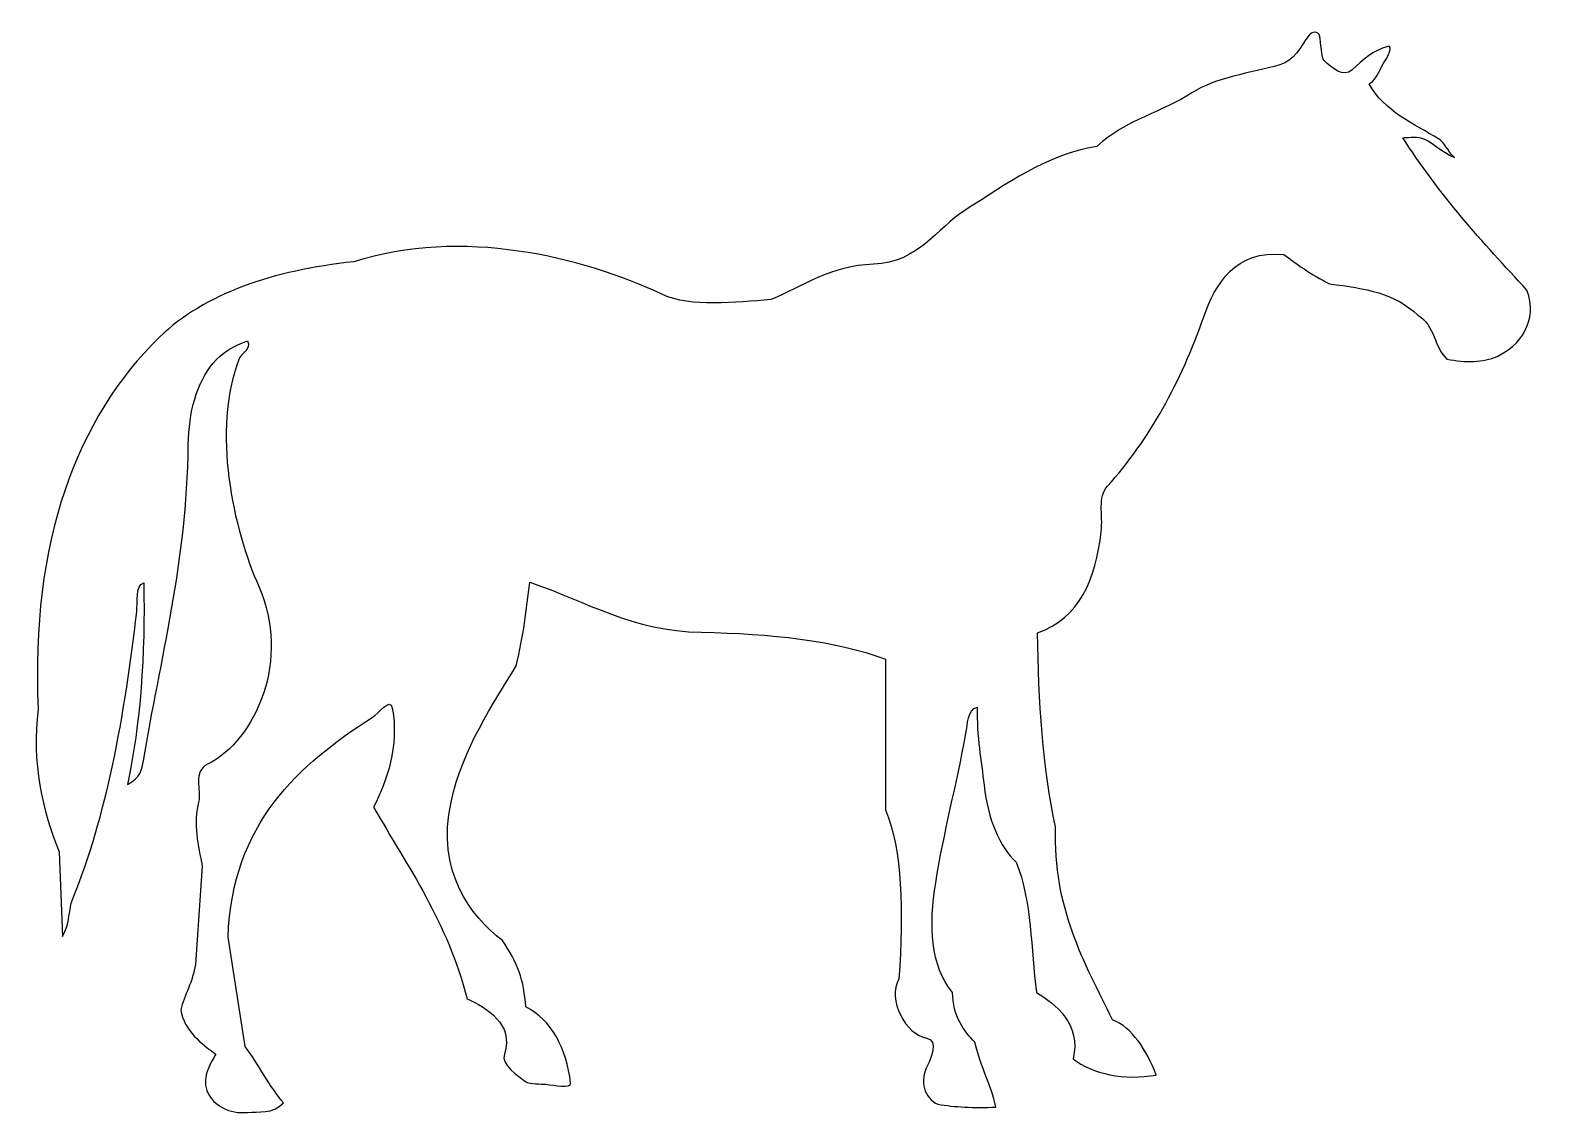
# Model space of a CAD drawing. Header units: centimetres. Extents: x -10.3 to 10.4, y -7.4 to 7.4.
import ezdxf

# ---------------------------------------------------------------- set-up
doc = ezdxf.new("R2010")
doc.units = ezdxf.units.CM
doc.header["$MEASUREMENT"] = 0
doc.layers.add('Camada 1', color=7, linetype='Continuous')

msp = doc.modelspace()

# ---------------------------------------------------------------- linework, layer by layer
at = {"layer": 'Camada 1'}
msp.add_open_spline([(7.20525, 7.3626), (7.23539, 7.40388), (7.33511, 7.42957), (7.35156, 7.34434), (7.35156, 7.34434), (7.36532, 7.27277), (7.37807, 7.04279), (7.41017, 7.01242), (7.41017, 7.01242), (7.51426, 6.91376), (7.67904, 6.77181), (7.79506, 6.88439), (7.79506, 6.88439), (7.94219, 7.027), (8.08105, 7.1522), (8.28449, 7.20639), (8.28449, 7.20639), (8.36392, 7.2275), (8.28441, 7.0591), (8.24321, 7.00621), (8.24321, 7.00621), (8.16992, 6.91215), (8.15555, 6.7733), (8.03043, 6.69477), (8.03043, 6.69477), (8.22299, 6.32396), (8.65199, 6.13885), (8.97923, 5.94261), (8.97923, 5.94261), (9.06035, 5.89382), (9.09334, 5.7846), (9.19767, 5.68504), (9.19767, 5.68504), (9.00415, 5.7678), (8.88025, 5.91771), (8.73184, 5.95685), (8.73184, 5.95685), (8.67469, 5.9719), (8.52912, 5.95685), (8.4908, 5.95685), (8.4908, 5.95685), (8.97467, 5.18675), (9.58715, 4.5177), (10.18884, 3.87), (10.18884, 3.87), (10.35315, 3.4473), (10.08986, 3.09892), (9.78069, 2.96055), (9.78069, 2.96055), (9.59419, 2.87713), (9.34153, 2.87067), (9.09476, 2.92372), (9.09476, 2.92372), (8.91834, 3.06395), (8.93194, 3.40013), (8.69302, 3.52319), (8.69302, 3.52319), (8.38608, 3.83037), (7.9778, 3.88892), (7.48557, 3.95491), (7.48557, 3.95491), (7.22996, 4.0795), (7.01726, 4.23899), (6.85949, 4.35544), (6.85949, 4.35544), (6.19337, 4.42413), (5.91937, 3.95198), (5.76224, 3.50388), (5.76224, 3.50388), (5.45056, 2.61541), (5.01254, 1.81364), (4.44361, 1.18399), (4.44361, 1.18399), (4.30272, 1.0281), (4.38408, 0.79968), (4.35624, 0.55603), (4.35624, 0.55603), (4.2829, -0.08717), (4.06059, -0.62391), (3.48473, -0.82843), (3.48473, -0.82843), (3.49306, -1.75553), (3.55921, -2.68575), (3.72894, -3.48336), (3.72894, -3.48336), (3.70161, -4.61025), (4.11669, -5.32663), (4.51205, -6.12864), (4.51205, -6.12864), (4.78108, -6.23376), (4.97478, -6.5411), (5.11112, -6.88596), (5.11112, -6.88596), (4.67194, -6.96012), (4.23844, -6.8735), (3.97066, -6.66342), (3.97066, -6.66342), (4.08388, -6.18331), (3.73529, -5.9197), (3.4692, -5.75251), (3.4692, -5.75251), (3.38707, -5.15648), (3.41321, -4.50952), (3.18911, -3.9685), (3.18911, -3.9685), (2.96977, -3.75943), (2.80366, -3.38721), (2.75027, -2.91416), (2.75027, -2.91416), (2.71278, -2.58208), (2.65097, -2.25051), (2.65497, -1.8444), (2.65497, -1.8444), (2.52569, -1.8775), (2.52413, -2.08528), (2.50244, -2.20447), (2.50244, -2.20447), (2.37412, -2.9071), (2.19663, -3.56911), (2.08816, -4.24981), (2.08816, -4.24981), (1.99442, -4.83668), (2.01487, -5.38733), (2.31911, -5.75362), (2.31911, -5.75362), (2.31763, -6.07768), (2.48156, -6.28956), (2.62629, -6.43513), (2.62629, -6.43513), (2.70881, -6.79782), (2.84899, -7.0197), (2.91185, -7.32328), (2.91185, -7.32328), (2.61237, -7.33849), (2.34577, -7.32278), (2.11942, -7.28626), (2.11942, -7.28626), (1.93456, -7.20048), (1.85637, -6.97548), (1.97975, -6.74625), (1.97975, -6.74625), (2.02134, -6.66912), (2.12588, -6.40877), (1.9688, -6.38192), (1.9688, -6.38192), (1.67855, -6.33228), (1.41894, -5.85056), (1.58513, -5.56632), (1.58513, -5.56632), (1.64874, -4.63247), (1.62892, -3.80623), (1.40233, -3.2536), (1.40233, -3.2536), (1.40233, -3.2536), (1.40233, -1.18863), (1.40233, -1.18863), (1.40233, -1.18863), (0.69454, -0.92712), (-0.17043, -0.83639), (-1.12391, -0.81972), (-1.12391, -0.81972), (-2.06945, -0.803), (-2.6835, -0.40086), (-3.47185, -0.13429), (-3.47185, -0.13429), (-3.52154, -0.50698), (-3.55937, -0.86851), (-3.66187, -1.27689), (-3.66187, -1.27689), (-3.97879, -1.81204), (-4.38979, -2.3987), (-4.5532, -3.1449), (-4.5532, -3.1449), (-4.76108, -4.09378), (-4.28631, -4.70523), (-3.84904, -5.04384), (-3.84904, -5.04384), (-3.646, -5.33253), (-3.54921, -5.59042), (-3.53022, -5.94903), (-3.53022, -5.94903), (-3.17285, -6.13159), (-2.97332, -6.51836), (-2.91528, -6.99501), (-2.91528, -6.99501), (-2.90578, -7.07296), (-3.13782, -7.02366), (-3.26061, -7.01189), (-3.26061, -7.01189), (-3.31421, -7.00665), (-3.47929, -7.00811), (-3.5113, -6.98617), (-3.5113, -6.98617), (-3.64812, -6.89267), (-3.86933, -6.74384), (-3.82211, -6.59924), (-3.82211, -6.59924), (-3.68572, -6.18252), (-4.07288, -5.96064), (-4.33119, -5.84079), (-4.33119, -5.84079), (-4.60577, -4.78889), (-5.14113, -4.03469), (-5.61566, -3.21663), (-5.61566, -3.21663), (-5.43111, -2.84687), (-5.26313, -2.39023), (-5.35867, -1.85379), (-5.35867, -1.85379), (-5.38431, -1.7097), (-5.54584, -1.92941), (-5.6336, -1.98574), (-5.6336, -1.98574), (-6.63507, -2.62714), (-7.5594, -3.44174), (-7.60811, -4.99651), (-7.60811, -4.99651), (-7.60811, -4.99651), (-7.3743, -6.49413), (-7.3743, -6.49413), (-7.3743, -6.49413), (-7.19444, -6.73482), (-7.03182, -7.05462), (-6.8509, -7.26486), (-6.8509, -7.26486), (-6.99777, -7.43007), (-7.19385, -7.37966), (-7.34213, -7.39683), (-7.34213, -7.39683), (-7.59333, -7.42612), (-7.80782, -7.29483), (-7.88593, -7.13058), (-7.88593, -7.13058), (-7.97435, -6.94455), (-7.86564, -6.74527), (-7.77589, -6.59938), (-7.77589, -6.59938), (-7.97491, -6.46053), (-8.20997, -6.27714), (-8.2573, -5.99041), (-8.2573, -5.99041), (-8.21227, -5.79785), (-8.08588, -5.59856), (-8.05704, -5.36967), (-8.05704, -5.36967), (-8.05704, -5.36967), (-7.96174, -4.01731), (-7.96174, -4.01731), (-7.96174, -4.01731), (-8.02077, -3.75648), (-8.08726, -3.43192), (-8.01167, -3.1336), (-8.01167, -3.1336), (-7.97394, -2.98424), (-8.09403, -2.72604), (-7.88943, -2.62597), (-7.88943, -2.62597), (-7.22339, -2.30027), (-6.74976, -1.17767), (-7.18394, -0.20061), (-7.18394, -0.20061), (-7.53925, 0.59912), (-7.83802, 1.9508), (-7.45969, 2.91991), (-7.45969, 2.91991), (-7.42267, 3.01447), (-7.28824, 3.04755), (-7.34269, 3.17494), (-7.34269, 3.17494), (-7.52427, 3.10821), (-7.69776, 3.00603), (-7.81246, 2.86866), (-7.81246, 2.86866), (-8.0408, 2.59505), (-8.14779, 2.19781), (-8.15369, 1.75037), (-8.15369, 1.75037), (-8.17539, 0.11167), (-8.53824, -1.1806), (-8.76739, -2.57882), (-8.76739, -2.57882), (-8.7862, -2.69394), (-8.81203, -2.81856), (-8.98935, -2.90254), (-8.98935, -2.90254), (-8.80816, -2.08119), (-8.74284, -1.1215), (-8.76461, -0.13968), (-8.76461, -0.13968), (-8.88325, -0.17881), (-8.84682, -0.41035), (-8.86139, -0.53872), (-8.86139, -0.53872), (-9.02342, -1.96445), (-9.28197, -3.36788), (-9.73301, -4.45662), (-9.73301, -4.45662), (-9.79767, -4.61283), (-9.76936, -4.80328), (-9.87922, -4.98764), (-9.87922, -4.98764), (-9.87922, -4.98764), (-9.92351, -3.82667), (-9.92351, -3.82667), (-9.92351, -3.82667), (-10.15181, -3.27262), (-10.30675, -2.59634), (-10.21005, -1.87131), (-10.21005, -1.87131), (-10.32086, 0.40913), (-9.68403, 2.12416), (-8.54757, 3.22462), (-8.54757, 3.22462), (-7.92577, 3.82663), (-6.99013, 4.13791), (-5.88599, 4.25663), (-5.88599, 4.25663), (-4.41115, 4.72862), (-2.76094, 4.32704), (-1.65673, 3.80911), (-1.65673, 3.80911), (-1.26941, 3.62753), (-0.6534, 3.70407), (-0.17043, 3.73796), (-0.17043, 3.73796), (0.26415, 3.91938), (0.64412, 4.20315), (1.23623, 4.22281), (1.23623, 4.22281), (1.84848, 4.24313), (2.10012, 4.71798), (2.49107, 4.96293), (2.49107, 4.96293), (3.05746, 5.318), (3.59028, 5.72107), (4.29783, 5.83701), (4.29783, 5.83701), (4.69997, 6.2083), (5.20014, 6.30794), (5.6, 6.57123), (5.6, 6.57123), (5.91398, 6.77803), (6.4038, 6.84425), (6.80417, 6.95445), (6.80417, 6.95445), (6.99803, 7.00777), (7.08524, 7.19779), (7.20525, 7.3626)], degree=3, knots=[0, 0, 0, 0, 0.01136364, 0.01136364, 0.01136364, 0.01136364, 0.02272727, 0.02272727, 0.02272727, 0.02272727, 0.03409091, 0.03409091, 0.03409091, 0.03409091, 0.04545455, 0.04545455, 0.04545455, 0.04545455, 0.05681818, 0.05681818, 0.05681818, 0.05681818, 0.06818182, 0.06818182, 0.06818182, 0.06818182, 0.07954545, 0.07954545, 0.07954545, 0.07954545, 0.09090909, 0.09090909, 0.09090909, 0.09090909, 0.10227273, 0.10227273, 0.10227273, 0.10227273, 0.11363636, 0.11363636, 0.11363636, 0.11363636, 0.125, 0.125, 0.125, 0.125, 0.13636364, 0.13636364, 0.13636364, 0.13636364, 0.14772727, 0.14772727, 0.14772727, 0.14772727, 0.15909091, 0.15909091, 0.15909091, 0.15909091, 0.17045455, 0.17045455, 0.17045455, 0.17045455, 0.18181818, 0.18181818, 0.18181818, 0.18181818, 0.19318182, 0.19318182, 0.19318182, 0.19318182, 0.20454545, 0.20454545, 0.20454545, 0.20454545, 0.21590909, 0.21590909, 0.21590909, 0.21590909, 0.22727273, 0.22727273, 0.22727273, 0.22727273, 0.23863636, 0.23863636, 0.23863636, 0.23863636, 0.25, 0.25, 0.25, 0.25, 0.26136364, 0.26136364, 0.26136364, 0.26136364, 0.27272727, 0.27272727, 0.27272727, 0.27272727, 0.28409091, 0.28409091, 0.28409091, 0.28409091, 0.29545455, 0.29545455, 0.29545455, 0.29545455, 0.30681818, 0.30681818, 0.30681818, 0.30681818, 0.31818182, 0.31818182, 0.31818182, 0.31818182, 0.32954545, 0.32954545, 0.32954545, 0.32954545, 0.34090909, 0.34090909, 0.34090909, 0.34090909, 0.35227273, 0.35227273, 0.35227273, 0.35227273, 0.36363636, 0.36363636, 0.36363636, 0.36363636, 0.375, 0.375, 0.375, 0.375, 0.38636364, 0.38636364, 0.38636364, 0.38636364, 0.39772727, 0.39772727, 0.39772727, 0.39772727, 0.40909091, 0.40909091, 0.40909091, 0.40909091, 0.42045455, 0.42045455, 0.42045455, 0.42045455, 0.43181818, 0.43181818, 0.43181818, 0.43181818, 0.44318182, 0.44318182, 0.44318182, 0.44318182, 0.45454545, 0.45454545, 0.45454545, 0.45454545, 0.46590909, 0.46590909, 0.46590909, 0.46590909, 0.47727273, 0.47727273, 0.47727273, 0.47727273, 0.48863636, 0.48863636, 0.48863636, 0.48863636, 0.5, 0.5, 0.5, 0.5, 0.51136364, 0.51136364, 0.51136364, 0.51136364, 0.52272727, 0.52272727, 0.52272727, 0.52272727, 0.53409091, 0.53409091, 0.53409091, 0.53409091, 0.54545455, 0.54545455, 0.54545455, 0.54545455, 0.55681818, 0.55681818, 0.55681818, 0.55681818, 0.56818182, 0.56818182, 0.56818182, 0.56818182, 0.57954545, 0.57954545, 0.57954545, 0.57954545, 0.59090909, 0.59090909, 0.59090909, 0.59090909, 0.60227273, 0.60227273, 0.60227273, 0.60227273, 0.61363636, 0.61363636, 0.61363636, 0.61363636, 0.625, 0.625, 0.625, 0.625, 0.63636364, 0.63636364, 0.63636364, 0.63636364, 0.64772727, 0.64772727, 0.64772727, 0.64772727, 0.65909091, 0.65909091, 0.65909091, 0.65909091, 0.67045455, 0.67045455, 0.67045455, 0.67045455, 0.68181818, 0.68181818, 0.68181818, 0.68181818, 0.69318182, 0.69318182, 0.69318182, 0.69318182, 0.70454545, 0.70454545, 0.70454545, 0.70454545, 0.71590909, 0.71590909, 0.71590909, 0.71590909, 0.72727273, 0.72727273, 0.72727273, 0.72727273, 0.73863636, 0.73863636, 0.73863636, 0.73863636, 0.75, 0.75, 0.75, 0.75, 0.76136364, 0.76136364, 0.76136364, 0.76136364, 0.77272727, 0.77272727, 0.77272727, 0.77272727, 0.78409091, 0.78409091, 0.78409091, 0.78409091, 0.79545455, 0.79545455, 0.79545455, 0.79545455, 0.80681818, 0.80681818, 0.80681818, 0.80681818, 0.81818182, 0.81818182, 0.81818182, 0.81818182, 0.82954545, 0.82954545, 0.82954545, 0.82954545, 0.84090909, 0.84090909, 0.84090909, 0.84090909, 0.85227273, 0.85227273, 0.85227273, 0.85227273, 0.86363636, 0.86363636, 0.86363636, 0.86363636, 0.875, 0.875, 0.875, 0.875, 0.88636364, 0.88636364, 0.88636364, 0.88636364, 0.89772727, 0.89772727, 0.89772727, 0.89772727, 0.90909091, 0.90909091, 0.90909091, 0.90909091, 0.92045455, 0.92045455, 0.92045455, 0.92045455, 0.93181818, 0.93181818, 0.93181818, 0.93181818, 0.94318182, 0.94318182, 0.94318182, 0.94318182, 0.95454545, 0.95454545, 0.95454545, 0.95454545, 0.96590909, 0.96590909, 0.96590909, 0.96590909, 0.97727273, 0.97727273, 0.97727273, 0.97727273, 1, 1, 1, 1], dxfattribs=at)

doc.saveas('drawing.dxf')
